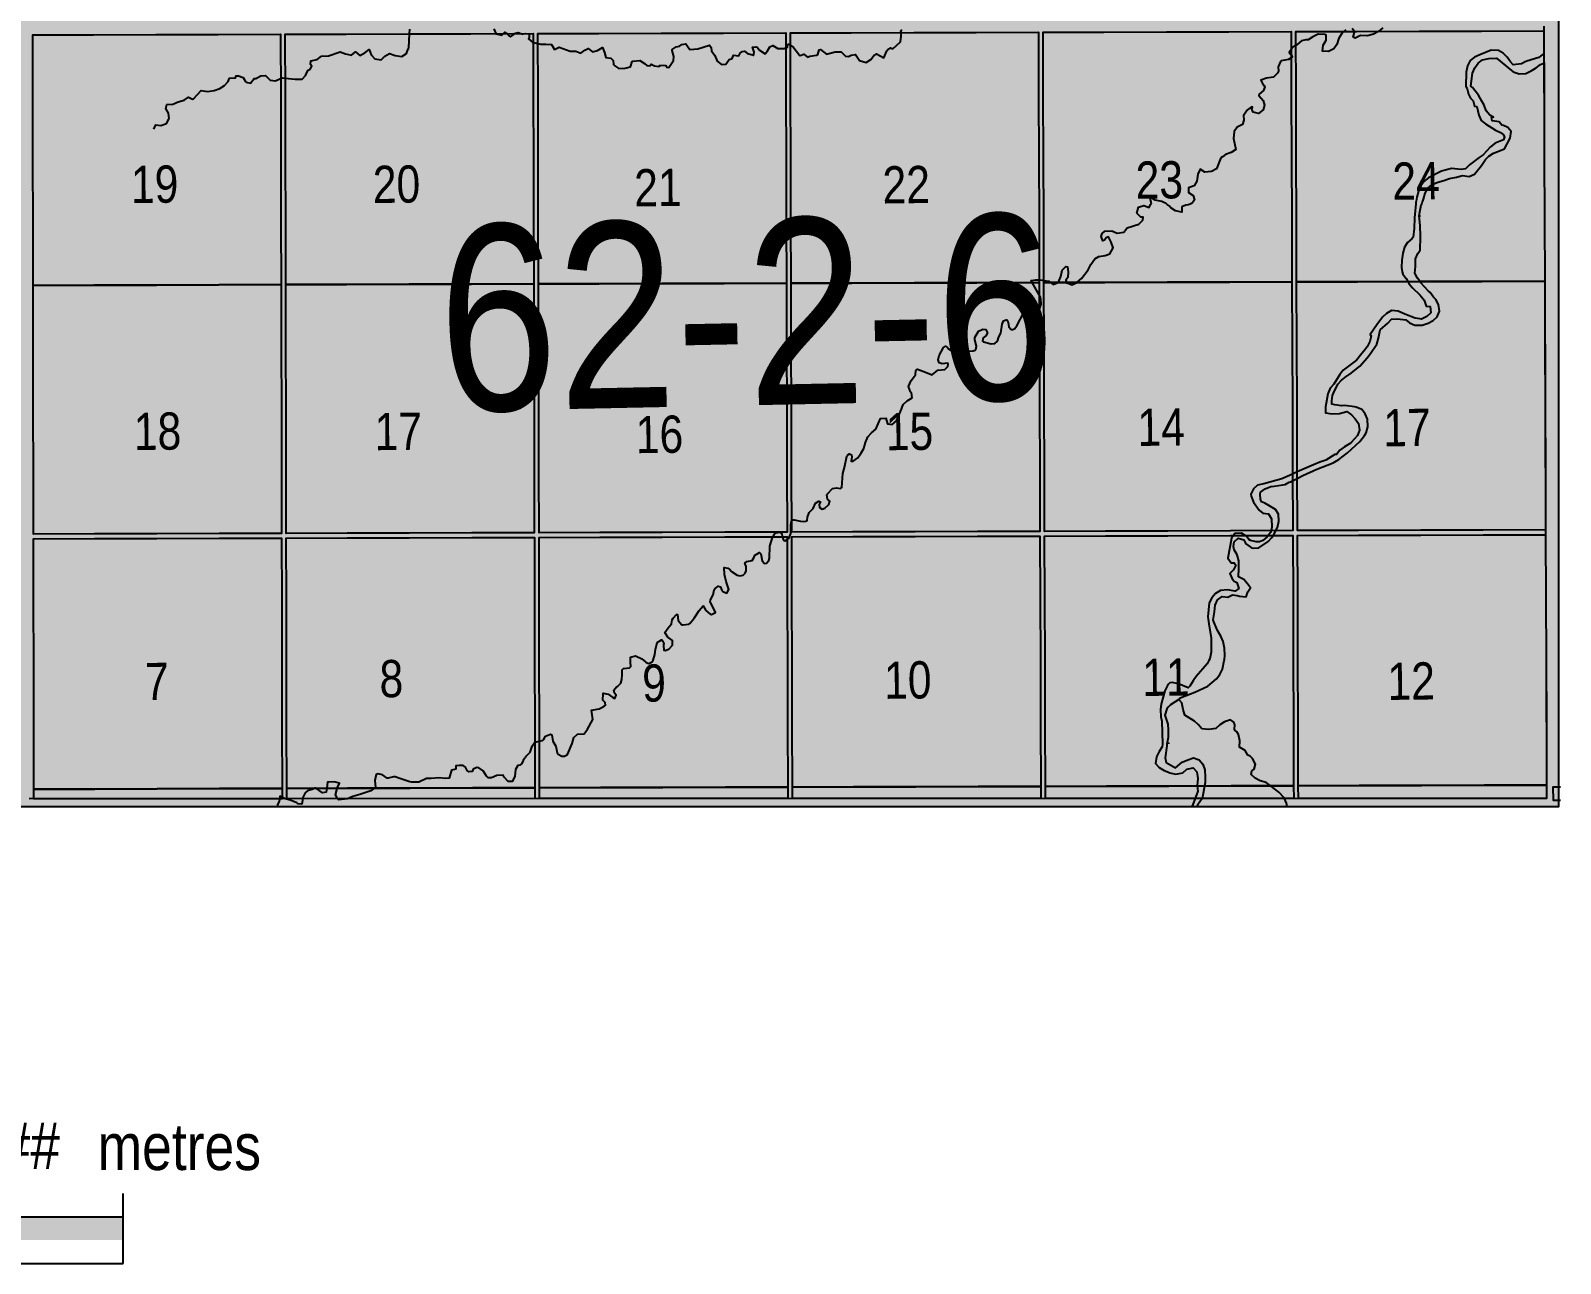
# Model space of a CAD drawing. Extents: x 410314 to 414262, y 6043239 to 6046088.
# Drawn here: x 413689.2 to 414016.5, y 6043254 to 6043517.8 of the extents above; entities that cross this region are included whole.
import ezdxf
from ezdxf.enums import TextEntityAlignment as Align

# ---------------------------------------------------------------- set-up
doc = ezdxf.new("R2010")
doc.units = 0
doc.header["$LTSCALE"] = 5
doc.linetypes.add('DASHED2', pattern=[9.525, 6.35, -3.175])
for name, color, linetype in [('37', 37, 'Continuous'), ('L-2', 7, 'Continuous'), ('Quarters', 8, 'Continuous'), ('RoadSeg', 57, 'DASHED2'), ('T-WATER', 160, 'Continuous'), ('Townships', 57, 'Continuous')]:
    doc.layers.add(name, color=color, linetype=linetype)
doc.layers.add('ROUTE-MAP-BACKGROUND-H', color=7, linetype='Continuous', true_color=0xf0ebff)
doc.styles.add('120', font='ARIALN.TTF', dxfattribs={"height": 13})
doc.styles.add('80', font='ARIALN.TTF', dxfattribs={"height": 10})

# ---------------------------------------------------------------- blocks, each defined once
blk = doc.blocks.new('*U530')
at = {"color": 0}
for p, q in [((150.24, 0), (150.24, 15)), ((-150, 10), (150.24, 10)), ((-150, 0), (150.24, 0))]:
    blk.add_line(p, q, dxfattribs=at)
blk.add_solid([(50, 10), (150.24, 10), (50, 5), (150.24, 5)], dxfattribs=at)
at = {"color": 0, "style": '80'}
blk.add_text('metres', height=10, dxfattribs=at).set_placement((162.24, 20), align=Align.CENTER)
at = {"color": 0, "insert": (136.7, 30.22), "char_height": 10, "attachment_point": 3, "style": '80'}
blk.add_mtext('#####', dxfattribs=at)

msp = doc.modelspace()

# ---------------------------------------------------------------- hatches: boundary and pattern name
at = {"layer": 'ROUTE-MAP-BACKGROUND-H'}
h = msp.add_hatch(color=256, dxfattribs=at)
h.dxf.hatch_style = 1
h.paths.add_polyline_path([(413029.102, 6044227.914), (414016.045, 6044227.914), (414016.045, 6043351.708), (413029.102, 6043351.708)])

# ---------------------------------------------------------------- linework, layer by layer
at = {"layer": '37', "linetype": 'Continuous'}
for p, q in [((413986.303, 6043478.108), (413986.581, 6043478.161)), ((413932.771, 6043365.305), (413932.439, 6043365.243))]:
    msp.add_line(p, q, dxfattribs=at)
at = {"layer": 'Quarters'}
for points in [[(413742.747, 6043476.793), (413742.774, 6043463.402), (413729.427, 6043463.365), (413716.08, 6043463.328), (413702.732, 6043463.292), (413689.72, 6043463.256), (413689.699, 6043476.648), (413689.677, 6043490.04), (413689.656, 6043503.432), (413689.634, 6043516.824), (413702.642, 6043516.859), (413715.984, 6043516.895), (413729.327, 6043516.93), (413742.669, 6043516.966), (413742.695, 6043503.575), (413742.721, 6043490.184)], [(413796.801, 6043476.94), (413796.831, 6043463.55), (413783.484, 6043463.513), (413770.137, 6043463.477), (413756.79, 6043463.44), (413743.778, 6043463.404), (413743.752, 6043476.795), (413743.726, 6043490.187), (413743.7, 6043503.578), (413743.673, 6043516.969), (413756.681, 6043517.004), (413770.023, 6043517.039), (413783.366, 6043517.075), (413796.708, 6043517.111), (413796.739, 6043503.721), (413796.77, 6043490.33)], [(413850.86, 6043477.089), (413850.895, 6043463.698), (413837.547, 6043463.662), (413824.198, 6043463.625), (413810.85, 6043463.588), (413797.836, 6043463.552), (413797.805, 6043476.943), (413797.774, 6043490.333), (413797.743, 6043503.723), (413797.713, 6043517.114), (413810.722, 6043517.149), (413824.066, 6043517.186), (413837.41, 6043517.223), (413850.754, 6043517.26), (413850.789, 6043503.869), (413850.824, 6043490.479)], [(413904.933, 6043477.237), (413904.973, 6043463.847), (413891.621, 6043463.81), (413878.269, 6043463.773), (413864.917, 6043463.737), (413851.9, 6043463.701), (413851.864, 6043477.091), (413851.829, 6043490.482), (413851.794, 6043503.872), (413851.758, 6043517.262), (413864.771, 6043517.298), (413878.118, 6043517.335), (413891.466, 6043517.371), (413904.813, 6043517.408), (413904.853, 6043504.018), (413904.893, 6043490.627)], [(413959.006, 6043477.386), (413959.05, 6043463.995), (413945.698, 6043463.959), (413932.346, 6043463.922), (413918.995, 6043463.885), (413905.977, 6043463.849), (413905.937, 6043477.24), (413905.897, 6043490.63), (413905.857, 6043504.021), (413905.818, 6043517.411), (413918.83, 6043517.447), (413932.177, 6043517.483), (413945.525, 6043517.52), (413958.872, 6043517.557), (413958.917, 6043504.166), (413958.961, 6043490.776)], [(414013.08, 6043477.526), (414013.129, 6043464.136), (413999.777, 6043464.101), (413986.424, 6043464.066), (413973.072, 6043464.032), (413960.055, 6043463.998), (413960.01, 6043477.388), (413959.966, 6043490.779), (413959.921, 6043504.169), (413959.877, 6043517.559), (413972.889, 6043517.593), (413986.237, 6043517.627), (413999.584, 6043517.661), (414012.932, 6043517.695), (414012.982, 6043504.306), (414013.031, 6043490.916)], [(413742.852, 6043423.228), (413742.878, 6043410.172), (413729.526, 6043410.134), (413716.175, 6043410.097), (413702.823, 6043410.06), (413689.806, 6043410.023), (413689.785, 6043423.08), (413689.763, 6043436.472), (413689.742, 6043449.864), (413689.72, 6043463.256), (413702.732, 6043463.292), (413716.08, 6043463.328), (413729.427, 6043463.365), (413742.774, 6043463.402), (413742.8, 6043450.01), (413742.826, 6043436.619)], [(413796.924, 6043423.379), (413796.954, 6043410.323), (413783.603, 6043410.286), (413770.251, 6043410.249), (413756.899, 6043410.211), (413743.882, 6043410.175), (413743.857, 6043423.231), (413743.831, 6043436.622), (413743.804, 6043450.013), (413743.778, 6043463.404), (413756.79, 6043463.44), (413770.137, 6043463.477), (413783.484, 6043463.513), (413796.831, 6043463.55), (413796.862, 6043450.159), (413796.893, 6043436.769)], [(413851.002, 6043423.527), (413851.036, 6043410.472), (413837.684, 6043410.435), (413824.33, 6043410.398), (413810.977, 6043410.362), (413797.959, 6043410.326), (413797.929, 6043423.381), (413797.898, 6043436.772), (413797.867, 6043450.162), (413797.836, 6043463.552), (413810.85, 6043463.588), (413824.198, 6043463.625), (413837.547, 6043463.662), (413850.895, 6043463.698), (413850.931, 6043450.308), (413850.966, 6043436.918)], [(413905.093, 6043423.676), (413905.132, 6043410.62), (413891.776, 6043410.583), (413878.419, 6043410.547), (413865.063, 6043410.51), (413852.041, 6043410.474), (413852.006, 6043423.53), (413851.971, 6043436.92), (413851.935, 6043450.311), (413851.9, 6043463.701), (413864.917, 6043463.737), (413878.269, 6043463.773), (413891.621, 6043463.81), (413904.973, 6043463.847), (413905.013, 6043450.456), (413905.053, 6043437.066)], [(413959.184, 6043423.824), (413959.228, 6043410.769), (413945.871, 6043410.732), (413932.515, 6043410.695), (413919.158, 6043410.659), (413906.137, 6043410.623), (413906.098, 6043423.678), (413906.058, 6043437.069), (413906.018, 6043450.459), (413905.977, 6043463.849), (413918.995, 6043463.885), (413932.346, 6043463.922), (413945.698, 6043463.959), (413959.05, 6043463.995), (413959.095, 6043450.605), (413959.139, 6043437.214)], [(414013.277, 6043423.966), (414013.326, 6043410.911), (413999.968, 6043410.875), (413986.611, 6043410.84), (413973.254, 6043410.805), (413960.232, 6043410.771), (413960.189, 6043423.827), (413960.144, 6043437.217), (413960.099, 6043450.607), (413960.055, 6043463.998), (413973.072, 6043464.032), (413986.424, 6043464.066), (413999.777, 6043464.101), (414013.129, 6043464.136), (414013.179, 6043450.746), (414013.228, 6043437.356)], [(413742.959, 6043368.994), (413742.985, 6043355.603), (413729.629, 6043355.565), (413716.272, 6043355.527), (413702.916, 6043355.488), (413689.894, 6043355.451), (413689.872, 6043368.843), (413689.851, 6043382.235), (413689.829, 6043395.627), (413689.807, 6043409.019), (413702.824, 6043409.055), (413716.176, 6043409.093), (413729.528, 6043409.13), (413742.88, 6043409.168), (413742.906, 6043395.776), (413742.933, 6043382.385)], [(413797.05, 6043369.148), (413797.081, 6043355.758), (413783.724, 6043355.72), (413770.368, 6043355.681), (413757.011, 6043355.643), (413743.99, 6043355.606), (413743.963, 6043368.997), (413743.937, 6043382.388), (413743.911, 6043395.779), (413743.884, 6043409.17), (413756.901, 6043409.207), (413770.253, 6043409.244), (413783.605, 6043409.282), (413796.957, 6043409.319), (413796.988, 6043395.929), (413797.019, 6043382.538)], [(413851.146, 6043369.296), (413851.182, 6043355.906), (413837.824, 6043355.869), (413824.466, 6043355.833), (413811.108, 6043355.796), (413798.086, 6043355.76), (413798.054, 6043369.151), (413798.023, 6043382.541), (413797.992, 6043395.931), (413797.961, 6043409.322), (413810.98, 6043409.357), (413824.333, 6043409.394), (413837.686, 6043409.431), (413851.039, 6043409.467), (413851.075, 6043396.077), (413851.11, 6043382.687)], [(413905.256, 6043369.445), (413905.296, 6043356.054), (413891.935, 6043356.018), (413878.574, 6043355.981), (413865.212, 6043355.944), (413852.186, 6043355.909), (413852.15, 6043369.299), (413852.115, 6043382.689), (413852.079, 6043396.08), (413852.044, 6043409.47), (413865.065, 6043409.506), (413878.422, 6043409.542), (413891.779, 6043409.579), (413905.135, 6043409.616), (413905.175, 6043396.225), (413905.216, 6043382.835)], [(413959.365, 6043369.593), (413959.41, 6043356.203), (413946.049, 6043356.166), (413932.688, 6043356.129), (413919.327, 6043356.093), (413906.301, 6043356.057), (413906.26, 6043369.447), (413906.22, 6043382.838), (413906.18, 6043396.228), (413906.14, 6043409.619), (413919.161, 6043409.654), (413932.518, 6043409.691), (413945.875, 6043409.728), (413959.231, 6043409.764), (413959.276, 6043396.374), (413959.32, 6043382.983)], [(414013.478, 6043369.737), (414013.527, 6043356.347), (414000.165, 6043356.311), (413986.803, 6043356.275), (413973.441, 6043356.24), (413960.415, 6043356.205), (413960.37, 6043369.596), (413960.325, 6043382.986), (413960.28, 6043396.376), (413960.235, 6043409.767), (413973.258, 6043409.801), (413986.614, 6043409.836), (413999.972, 6043409.871), (414013.329, 6043409.906), (414013.379, 6043396.516), (414013.428, 6043383.126)], [(413959.41, 6043356.203), (413959.419, 6043353.447), (413906.308, 6043353.44), (413906.301, 6043356.057), (413919.327, 6043356.093), (413932.688, 6043356.129), (413946.049, 6043356.166)], [(414013.527, 6043356.347), (414013.538, 6043353.454), (413960.424, 6043353.447), (413960.415, 6043356.205), (413973.441, 6043356.24), (413986.803, 6043356.275), (414000.165, 6043356.311)], [(413742.985, 6043355.603), (413742.99, 6043353.42), (413689.897, 6043353.413), (413689.894, 6043355.451), (413702.916, 6043355.488), (413716.272, 6043355.527), (413729.629, 6043355.565)], [(413797.081, 6043355.758), (413797.086, 6043353.427), (413743.994, 6043353.42), (413743.99, 6043355.606), (413757.011, 6043355.643), (413770.368, 6043355.681), (413783.724, 6043355.72)], [(413851.182, 6043355.906), (413851.188, 6043353.433), (413798.091, 6043353.427), (413798.086, 6043355.76), (413811.108, 6043355.796), (413824.466, 6043355.833), (413837.824, 6043355.869)], [(413905.296, 6043356.054), (413905.304, 6043353.44), (413852.193, 6043353.433), (413852.186, 6043355.909), (413865.212, 6043355.944), (413878.574, 6043355.981), (413891.935, 6043356.018)]]:
    msp.add_lwpolyline(points, close=True, dxfattribs=at)
msp.add_lwpolyline([(414016.487, 6043353.063), (414014.983, 6043353.063), (414014.972, 6043355.962), (414016.487, 6043355.969)], dxfattribs=at)
at = {"layer": 'ROUTE-MAP-BACKGROUND-H'}
msp.add_lwpolyline([(413029.102, 6044227.914), (414016.045, 6044227.914), (414016.045, 6043351.708), (413029.102, 6043351.708)], close=True, dxfattribs=at)
at = {"layer": 'T-WATER'}
for points in [[(413715.531, 6043496.697), (413715.984, 6043497.587), (413715.984, 6043497.596), (413717.049, 6043497.43), (413718.242, 6043497.882), (413718.791, 6043498.98), (413718.675, 6043500.087), (413718.126, 6043501.129), (413718.316, 6043501.927), (413719.606, 6043501.997), (413720.765, 6043502.493), (413722.018, 6043502.894), (413722.93, 6043503.526), (413723.784, 6043503.077), (413724.046, 6043503.193), (413725.647, 6043504.918), (413727.036, 6043504.734), (413728.447, 6043504.917), (413729.666, 6043505.346), (413730.695, 6043505.986), (413731.477, 6043506.836), (413731.761, 6043507.61), (413732.992, 6043507.675), (413733.148, 6043508.081), (413733.631, 6043508.109), (413734.693, 6043507.714), (413735.124, 6043506.872), (413735.281, 6043506.711), (413736.194, 6043506.507), (413737.037, 6043507.486), (413737.341, 6043507.518), (413738.445, 6043508.062), (413739.415, 6043508.153), (413740.443, 6043507.141), (413741.607, 6043506.996), (413742.652, 6043507.519), (413742.763, 6043507.574), (413743.103, 6043507.689), (413743.657, 6043507.617), (413745.768, 6043507.341), (413747.3, 6043507.369), (413748.083, 6043508.194), (413748.049, 6043508.359), (413748.541, 6043509.3), (413748.968, 6043509.541), (413749.339, 6043510.155), (413749.053, 6043510.477), (413749.122, 6043511.305), (413750.469, 6043511.596), (413751.448, 6043512.274), (413752.948, 6043512.372), (413755.385, 6043513.202), (413756.528, 6043512.763), (413757.809, 6043512.502), (413758.705, 6043513.204), (413759.603, 6043512.44), (413760.676, 6043513.029), (413761.652, 6043513.684), (413762.022, 6043512.587), (413762.82, 6043511.717), (413764.158, 6043511.491), (413764.969, 6043512.323), (413765.941, 6043512.883), (413767.152, 6043512.43), (413768.603, 6043512.214), (413769.607, 6043512.838), (413769.995, 6043513.85), (413770.07, 6043514.045), (413770.22, 6043517.064), (413770.221, 6043517.086), (413770.328, 6043518.068)], [(413788.294, 6043518.117), (413788.719, 6043517.113), (413788.745, 6043517.052), (413790.022, 6043516.759), (413790.357, 6043517.118), (413790.649, 6043517.43), (413791.168, 6043517.12), (413791.21, 6043517.095), (413791.556, 6043516.641), (413791.844, 6043516.448), (413792.541, 6043516.899), (413792.617, 6043517.124), (413792.63, 6043517.162), (413793.494, 6043517.33), (413794.07, 6043517.128), (413794.482, 6043516.983), (413794.555, 6043517.052), (413795.108, 6043517.13), (413795.125, 6043517.133), (413795.162, 6043517.131), (413795.884, 6043517.085), (413795.88, 6043516.262), (413795.725, 6043516.003), (413796.546, 6043515.251), (413796.677, 6043515.22), (413797.682, 6043514.98), (413798.3, 6043514.832), (413799.44, 6043514.858), (413800.663, 6043514.767), (413801.291, 6043513.72), (413802.294, 6043514.187), (413804.631, 6043513.346), (413805.84, 6043513.347), (413806.91, 6043512.925), (413807.747, 6043513.59), (413808.497, 6043513.95), (413809.406, 6043513.185), (413810.485, 6043513.472), (413811.511, 6043514.116), (413811.932, 6043513.091), (413812.265, 6043511.976), (413813.32, 6043511.885), (413813.809, 6043511.394), (413813.891, 6043510.519), (413814.155, 6043510.191), (413815.018, 6043509.639), (413816.395, 6043509.716), (413817.54, 6043510.029), (413817.882, 6043511.154), (413818.036, 6043511.252), (413819.498, 6043511.374), (413820.531, 6043510.738), (413821.01, 6043510.302), (413821.649, 6043510.235), (413821.955, 6043510.544), (413822.657, 6043510.22), (413823.57, 6043510.113), (413823.715, 6043510.301), (413824.048, 6043510.325), (413824.491, 6043510.357), (413825.076, 6043510.265), (413825.22, 6043509.929), (413825.753, 6043509.863), (413826.699, 6043511.328), (413826.793, 6043512.22), (413826.413, 6043513.499), (413826.479, 6043513.723), (413827.323, 6043514.315), (413828.004, 6043514.422), (413828.531, 6043514.774), (413829.395, 6043514.899), (413830.243, 6043513.702), (413831.922, 6043513.884), (413834.452, 6043514.634), (413834.759, 6043514.12), (413834.832, 6043513.421), (413835.566, 6043512.41), (413836.042, 6043511.228), (413836.99, 6043510.524), (413837.954, 6043510.567), (413838.653, 6043511.58), (413839.25, 6043511.767), (413839.596, 6043512.477), (413840.697, 6043512.336), (413841.002, 6043512.951), (413841.45, 6043513.26)], [(413841.45, 6043513.26), (413841.939, 6043513.341), (413842.597, 6043512.873), (413843.605, 6043512.579), (413843.853, 6043512.426), (413844.005, 6043513.113), (413843.653, 6043514.194), (413844.426, 6043514.311), (413844.605, 6043514.24), (413845.161, 6043513.577), (413846.353, 6043512.792), (413846.841, 6043513.397), (413847.362, 6043514.309), (413847.965, 6043514.551), (413849.06, 6043513.903), (413850.423, 6043513.932), (413850.727, 6043514.072), (413851.094, 6043514.24), (413851.132, 6043514.754), (413851.307, 6043514.837), (413851.73, 6043514.609), (413852.233, 6043514.338), (413853.704, 6043512.473), (413853.806, 6043512.436), (413854.583, 6043512.703), (413855.429, 6043512.083), (413855.934, 6043512.277), (413857.337, 6043512.518), (413857.582, 6043512.639), (413857.869, 6043513.664), (413858.149, 6043513.726), (413859.431, 6043512.726), (413861.32, 6043513.185), (413862.597, 6043513.251), (413863.535, 6043512.273), (413864.175, 6043512.217), (413864.727, 6043512.478), (413865.634, 6043512.671), (413866.555, 6043511.356), (413867.962, 6043510.971), (413868.924, 6043511.564), (413869.648, 6043512.514), (413870.178, 6043512.769), (413871.707, 6043511.905), (413872.356, 6043513.421), (413872.657, 6043513.779), (413873.143, 6043514.077), (413873.658, 6043513.858), (413875.305, 6043515.328), (413875.47, 6043516.579), (413875.417, 6043517.351), (413875.393, 6043517.706), (413875.568, 6043517.995)], [(413970.595, 6043517.929), (413970.234, 6043517.61), (413969.696, 6043517.134), (413969.052, 6043516.112), (413968.667, 6043514.82), (413967.98, 6043513.868), (413966.904, 6043513.306), (413965.618, 6043513.341), (413965.736, 6043514.656), (413966.371, 6043515.69), (413966.404, 6043516.764), (413966.068, 6043516.923), (413964.693, 6043517.006), (413963.547, 6043516.459), (413962.535, 6043515.795), (413962.003, 6043515.781), (413961.092, 6043515.54), (413960.153, 6043514.759), (413959.851, 6043514.579), (413959.111, 6043514.137), (413958.85, 6043513.731), (413958.445, 6043513.103), (413958.854, 6043512.547)], [(413978.466, 6043518.358), (413977.624, 6043517.629), (413977.567, 6043517.579), (413976.505, 6043516.983), (413975.22, 6043516.617), (413973.723, 6043516.718), (413972.55, 6043516.172), (413972.138, 6043516.324), (413972.467, 6043517.442), (413972.347, 6043517.615), (413971.937, 6043518.202)], [(414012.915, 6043512.842), (414011.843, 6043511.977), (414009.298, 6043511.197), (414008.963, 6043511.05), (414008.17, 6043510.673), (414006.396, 6043510.458), (414005.806, 6043511.092), (414005.131, 6043512.08), (414004.266, 6043512.903), (414003.209, 6043513.507), (414001.673, 6043513.557), (413999.248, 6043512.608), (413998.124, 6043512.046), (413997.158, 6043511.343), (413996.578, 6043510.256), (413996.307, 6043508.858), (413996.281, 6043505.772), (413996.514, 6043505.269), (413996.822, 6043504.157), (413997.282, 6043503.302), (413997.807, 6043502.706), (413998.139, 6043501.591), (413998.604, 6043501.551), (413998.999, 6043499.683), (413999.533, 6043498.561), (414000.473, 6043497.835), (414002.626, 6043496.471), (414003.655, 6043495.97), (414004.221, 6043495.524), (414004.506, 6043495.005), (414004.335, 6043494.425), (414002.501, 6043493.648), (414001.555, 6043492.917), (413999.933, 6043491.206), (413999.551, 6043490.904), (413999.136, 6043490.577), (413997.028, 6043489.022), (413996.189, 6043488.177), (413995.229, 6043488.055), (413993.182, 6043488.243), (413991.015, 6043487.68), (413988.289, 6043486.27), (413987.337, 6043485.546), (413986.613, 6043484.579), (413986.32, 6043483.935), (413986.09, 6043483.429), (413985.755, 6043482.107), (413985.612, 6043481.261), (413985.567, 6043480.994), (413985.543, 6043480.727), (413985.277, 6043477.736), (413985.232, 6043475.439), (413984.951, 6043473.562), (413984.679, 6043473.181), (413983.777, 6043472.419), (413983.131, 6043471.413), (413982.751, 6043470.138), (413982.578, 6043468.654), (413982.503, 6043467.109), (413982.618, 6043466.127), (413982.758, 6043465.648), (413983.501, 6043464.714), (413983.834, 6043464.083), (413984.077, 6043463.622), (413984.865, 6043462.734), (413986.399, 6043461.22), (413986.793, 6043460.832), (413987.348, 6043460.087), (413987.766, 6043458.833), (413988.591, 6043458.703), (413988.774, 6043457.404), (413987.914, 6043456.594), (413986.777, 6043456.044), (413986.417, 6043456.097), (413985.402, 6043456.246), (413983.197, 6043457.107), (413981.798, 6043457.732), (413980.338, 6043457.887), (413979.298, 6043457.263), (413978.445, 6043456.462), (413977.233, 6043454.789), (413975.805, 6043452.732), (413976.017, 6043452.403), (413975.68, 6043451.21), (413975.12, 6043450.113), (413974.408, 6043449.165), (413973.61, 6043448.272), (413973.296, 6043447.771), (413972.886, 6043447.271), (413970.026, 6043445.111)], [(413958.854, 6043512.547), (413959.098, 6043512.215), (413959.118, 6043512.094), (413958.856, 6043511.922), (413958.327, 6043511.575), (413956.763, 6043511.292), (413956.599, 6043511.173), (413956.089, 6043510.004), (413956.158, 6043509.053), (413955.975, 6043508.656), (413955.121, 6043507.782), (413953.612, 6043507.591), (413952.378, 6043507.171), (413952.774, 6043506.411), (413953.067, 6043506.084), (413953.242, 6043505.734), (413952.978, 6043504.93), (413952.063, 6043504.169), (413951.977, 6043503.858), (413952.881, 6043502.803), (413953.157, 6043501.808), (413952.86, 6043500.778), (413951.905, 6043500.043), (413950.777, 6043500.319), (413950.458, 6043500.953), (413950.618, 6043501.414), (413950.362, 6043501.434), (413949.571, 6043500.825), (413948.719, 6043499.613), (413948.772, 6043498.609), (413948.491, 6043497.683), (413947.364, 6043497.132), (413946.676, 6043496.164), (413946.577, 6043494.66), (413947.057, 6043492.338), (413946.059, 6043491.682), (413944.834, 6043491.228), (413944.173, 6043490.759), (413943.866, 6043490.542), (413942.875, 6043488.21), (413941.816, 6043487.597), (413940.412, 6043487.48), (413939.388, 6043488.098), (413938.905, 6043487.023), (413938.734, 6043485.565), (413938.106, 6043484.52), (413936.901, 6043484.136), (413936.881, 6043483.15), (413937.91, 6043482.511), (413938.23, 6043481.579), (413937.899, 6043481.095), (413937.714, 6043480.825), (413937.45, 6043480.716), (413936.951, 6043480.51), (413936.349, 6043480.442), (413935.507, 6043480.025), (413935.49, 6043478.937), (413934.164, 6043479.163), (413933.164, 6043479.82), (413932.757, 6043480.252), (413932.351, 6043480.584), (413932.259, 6043480.659), (413932.08, 6043480.805), (413931.811, 6043480.926), (413931.197, 6043481.203), (413929.797, 6043481.48), (413928.854, 6043482.045), (413928.688, 6043481.709), (413928.883, 6043481.044), (413928.897, 6043480.795)], [(413969.65, 6043442.941), (413970.572, 6043443.685), (413971.696, 6043444.478), (413973.544, 6043445.993), (413975.119, 6043447.745), (413975.86, 6043448.677), (413977.184, 6043450.7), (413977.601, 6043451.97), (413977.908, 6043453.703), (413979.583, 6043455.178), (413980.376, 6043456.049), (413981.629, 6043456.126), (413983.389, 6043455.86), (413984.178, 6043455.251), (413985.343, 6043454.764), (413986.422, 6043454.734), (413986.931, 6043454.72), (413988.181, 6043455.163), (413989.256, 6043455.768), (413990.146, 6043456.54), (413990.636, 6043457.728), (413990.434, 6043459.165), (413989.818, 6043460.216), (413989.319, 6043460.747), (413988.591, 6043461.73), (413988.185, 6043462.064), (413986.612, 6043463.822), (413986.43, 6043464.09), (413986.389, 6043464.15), (413985.935, 6043464.818), (413985.341, 6043465.894), (413985.479, 6043467.279), (413985.469, 6043468.901), (413985.985, 6043470.049), (413986.366, 6043470.566), (413986.493, 6043470.737), (413986.585, 6043473.709), (413986.484, 6043476.092), (413986.343, 6043477.389), (413986.259, 6043478.151), (413986.338, 6043478.558), (413986.716, 6043480.499), (413986.809, 6043480.73), (413986.917, 6043480.999), (413987.025, 6043481.267), (413987.194, 6043481.687), (413987.581, 6043482.984), (413988.152, 6043484.079), (413989.069, 6043484.854), (413990.28, 6043485.308), (413991.58, 6043485.682), (413992.759, 6043486.148), (413994.253, 6043486.382), (413995.531, 6043486.73), (413996.935, 6043486.514), (413998.105, 6043487.027), (413999.605, 6043488.879), (414000.46, 6043490.215), (414001.157, 6043490.877), (414001.205, 6043490.909), (414002.17, 6043491.55), (414004.554, 6043492.474), (414005.755, 6043494.738), (414005.918, 6043496.164), (414005.209, 6043497.05), (414004.305, 6043497.475), (414003.971, 6043497.523), (414003.353, 6043498.276), (414001.857, 6043498.446), (414001.72, 6043499.295), (414002.199, 6043499.259), (414001.353, 6043499.645), (414000.62, 6043500.589), (414000.175, 6043501.801), (413999.696, 6043502.674), (413998.993, 6043503.956), (413997.696, 6043505.601), (413997.356, 6043505.895), (413997.667, 6043508.648), (413998.17, 6043509.827), (413998.867, 6043510.802), (413999.854, 6043511.478), (414001.198, 6043511.773), (414002.799, 6043511.831), (414006.017, 6043509.197), (414006.393, 6043508.953), (414007.641, 6043508.538), (414009.112, 6043508.588), (414010.24, 6043509.132), (414011.272, 6043509.776), (414012.219, 6043510.489)], [(414012.219, 6043510.489), (414012.923, 6043510.827), (414012.93, 6043510.83)], [(413904.946, 6043461.237), (413903.476, 6043463.866), (413903.247, 6043464.276), (413904.258, 6043464.442), (413904.936, 6043464.407), (413905.603, 6043464.373), (413905.941, 6043464.319), (413907.001, 6043464.151), (413907.396, 6043463.877), (413907.986, 6043463.468), (413909.001, 6043463.882), (413909.136, 6043463.937), (413909.584, 6043465.158), (413909.88, 6043466.515), (413910.682, 6043467.256), (413911.017, 6043467.181), (413911.169, 6043466.132), (413911.085, 6043464.939), (413910.677, 6043464.397), (413910.791, 6043463.887), (413910.808, 6043463.806), (413911.335, 6043463.618), (413911.949, 6043463.399), (413913.071, 6043463.893), (413913.117, 6043463.913), (413914.023, 6043464.686), (413915.476, 6043466.569), (413915.994, 6043467.72), (413916.857, 6043468.945), (413917.714, 6043469.395), (413919.106, 6043469.63), (413920.055, 6043469.979), (413920.784, 6043471.303), (413920.343, 6043472.525), (413919.77, 6043473.62), (413919.279, 6043473.4), (413918.953, 6043472.952), (413918.623, 6043472.773), (413918.263, 6043473.698), (413918.469, 6043474.38), (413919.031, 6043474.82), (413920.524, 6043474.949), (413921.657, 6043474.399), (413923.089, 6043474.608), (413923.775, 6043475.593), (413926.324, 6043476.358), (413927.126, 6043477.216), (413927.194, 6043477.843), (413926.686, 6043477.846), (413925.874, 6043478.695), (413926.186, 6043479.959), (413927.335, 6043480.353), (413928.495, 6043479.883), (413928.779, 6043480.526), (413928.897, 6043480.795)], [(413865.2, 6043425.642), (413866.141, 6043426.353), (413866.841, 6043427.291), (413867.423, 6043428.378), (413867.807, 6043429.65), (413868.286, 6043430.843), (413869.102, 6043431.708), (413869.992, 6043432.472), (413871.016, 6043434.775), (413872.139, 6043434.819), (413872.483, 6043433.632), (413873.543, 6043433.475), (413874.416, 6043434.243), (413875.497, 6043436.774), (413875.594, 6043437.009), (413875.901, 6043437.744), (413876.758, 6043438.547), (413877.768, 6043439.198), (413877.677, 6043440.257), (413877.468, 6043440.5), (413877.02, 6043441.587), (413877.564, 6043442.921), (413878.29, 6043443.814), (413878.526, 6043444.105), (413878.56, 6043445.063), (413878.954, 6043445.34), (413880.044, 6043444.87), (413882.108, 6043444.137), (413883.32, 6043445.079), (413884.788, 6043445.241), (413885.4, 6043445.871), (413885.463, 6043446.376), (413885.353, 6043446.61), (413884.201, 6043446.467), (413883.549, 6043446.65), (413883.334, 6043447.33), (413883.589, 6043448.229), (413884.508, 6043449.937), (413884.957, 6043450.263), (413885.331, 6043449.988), (413885.591, 6043449.64), (413886.294, 6043449.219), (413887.327, 6043448.471), (413887.597, 6043447.936), (413887.491, 6043447.147), (413888.033, 6043446.713), (413888.449, 6043447.048), (413889.234, 6043447.953), (413889.926, 6043449.017), (413890.16, 6043449.195), (413890.815, 6043449.244), (413891.29, 6043449.369), (413891.442, 6043449.501), (413891.523, 6043450.212), (413891.224, 6043451.58), (413891.216, 6043452.105), (413891.986, 6043453.465), (413892.929, 6043453.915), (413893.538, 6043453.784), (413893.905, 6043453.125), (413893.586, 6043452.466), (413892.972, 6043452.035), (413892.834, 6043451.345), (413893.087, 6043451.186), (413894.666, 6043450.732), (413895.51, 6043450.803), (413896.081, 6043451.32), (413896.347, 6043452.231), (413896.768, 6043453.024), (413897.05, 6043454.943), (413897.366, 6043455.636), (413897.883, 6043455.862), (413898.039, 6043455.855), (413898.36, 6043455.311), (413898.478, 6043454.406), (413898.982, 6043453.827), (413899.291, 6043453.802), (413899.69, 6043453.969), (413900.212, 6043454.61), (413901.684, 6043457.471), (413902.153, 6043457.838), (413902.546, 6043457.97), (413903.099, 6043457.684), (413902.839, 6043456.714), (413904.119, 6043457.152), (413904.956, 6043457.951), (413904.986, 6043457.98), (413905.374, 6043459.261), (413905.346, 6043460.263), (413905.218, 6043460.751), (413904.946, 6043461.237)], [(413970.026, 6043445.111), (413969.529, 6043444.49), (413969.262, 6043444.151), (413967.986, 6043442.137), (413967.227, 6043441.229), (413966.733, 6043440.043), (413966.196, 6043437.256), (413966.194, 6043437.249), (413966.253, 6043435.972), (413967.651, 6043435.733), (413969.193, 6043435.828), (413970.806, 6043436.264), (413971.784, 6043435.582), (413972.577, 6043434.709), (413973.259, 6043433.702), (413973.481, 6043432.302), (413973.096, 6043431.124), (413971.799, 6043429.683), (413971.338, 6043429.322), (413970.271, 6043428.704), (413969.328, 6043427.961), (413968.565, 6043427.08), (413968.233, 6043427.045), (413966.293, 6043425.86), (413965.019, 6043425.455), (413963.683, 6043424.869), (413960.155, 6043423.321), (413959.152, 6043422.881), (413956.884, 6043421.886), (413953.016, 6043420.754), (413951.699, 6043420.51), (413950.837, 6043419.697), (413950.279, 6043418.598), (413950.327, 6043418.123), (413950.843, 6043416.875), (413952.002, 6043415.128), (413952.85, 6043414.479), (413954.032, 6043414.367), (413954.685, 6043413.333), (413954.765, 6043411.532), (413954.585, 6043410.78), (413954.485, 6043410.359), (413954.036, 6043409.774), (413953.759, 6043409.412), (413952.831, 6043408.659), (413952.081, 6043408.361), (413951.399, 6043408.404), (413950.157, 6043408.642), (413949.819, 6043408.905), (413949.276, 6043409.626), (413949.056, 6043409.76), (413948.247, 6043410.255), (413946.795, 6043410.126), (413946.539, 6043409.753), (413946.118, 6043409.139), (413945.315, 6043404.863), (413946.033, 6043403.908), (413946.668, 6043403.863), (413947.01, 6043403.41), (413946.797, 6043402.949), (413946.55, 6043402.416), (413945.728, 6043401.619), (413946.266, 6043400.488), (413946.719, 6043399.997), (413947.246, 6043399.645), (413947.656, 6043398.382), (413946.89, 6043397.804), (413945.229, 6043398.142), (413943.746, 6043397.954), (413942.704, 6043397.312), (413941.912, 6043396.415), (413941.357, 6043395.304), (413941.088, 6043392.298), (413941.249, 6043390.813), (413941.796, 6043387.742), (413941.733, 6043384.779), (413941.481, 6043383.364), (413941.278, 6043382.958), (413940.927, 6043382.255), (413938.588, 6043379.557), (413937.902, 6043378.608), (413937.236, 6043377.493), (413936.856, 6043377.169), (413934.78, 6043377.996), (413933.386, 6043378.273), (413932.894, 6043378.183), (413932.584, 6043377.838), (413932.405, 6043377.639), (413931.878, 6043376.502), (413931.125, 6043373.905), (413931.001, 6043373.13)], [(413934.83, 6043374.662), (413935.156, 6043374.981), (413938.292, 6043376.224), (413941.063, 6043377.507), (413942.873, 6043379.087), (413943.64, 6043380.01), (413944.194, 6043381.131), (413944.575, 6043382.967), (413944.626, 6043383.211), (413944.711, 6043384.08), (413944.622, 6043385.653), (413944.347, 6043387.057), (413943.811, 6043388.195), (413943.129, 6043389.384), (413942.366, 6043391.234), (413942.223, 6043391.717), (413942.46, 6043393.382), (413942.629, 6043394.799), (413943.154, 6043395.945), (413944.114, 6043396.657), (413945.305, 6043396.553), (413946.334, 6043397.017), (413947.355, 6043396.883), (413947.81, 6043396.744), (413949.278, 6043396.614), (413949.645, 6043397.712), (413950.16, 6043398.538), (413949.542, 6043399.424), (413948.728, 6043400.284), (413947.597, 6043400.864), (413947.706, 6043402.665), (413947.696, 6043404.302), (413947.293, 6043405.564), (413946.715, 6043406.653), (413946.547, 6043407.373), (413946.712, 6043408.343), (413947.567, 6043409.176), (413948.769, 6043408.827), (413949.037, 6043408.21), (413949.361, 6043407.883), (413950.407, 6043407.093), (413950.742, 6043407.036), (413951.929, 6043407.101), (413953.941, 6043408.43), (413954.759, 6043409.28), (413955.069, 6043409.777), (413955.409, 6043410.32), (413955.622, 6043410.782), (413955.941, 6043411.477), (413956.277, 6043412.811), (413956.165, 6043414.289), (413955.503, 6043415.319), (413954.075, 6043416.18), (413953.258, 6043416.65), (413952.557, 6043416.934), (413952.353, 6043417.534), (413952.249, 6043418.589), (413952.351, 6043419.028), (413953.347, 6043419.705), (413954.526, 6043420.208), (413955.221, 6043420.271), (413957.119, 6043420.568), (413957.589, 6043420.641), (413958.468, 6043421.168), (413958.8, 6043421.211), (413959.157, 6043421.399), (413960.16, 6043421.926), (413961.389, 6043422.572), (413964.389, 6043423.956), (413967.892, 6043425.298), (413968.221, 6043425.465), (413969.07, 6043425.978), (413970.937, 6043427.454), (413973.544, 6043429.856), (413974.586, 6043431.12), (413974.9, 6043431.713), (413975.273, 6043433.013), (413975.243, 6043434.609), (413974.723, 6043435.762), (413974.002, 6043436.723), (413972.816, 6043437.22), (413972.412, 6043437.272), (413970.397, 6043437.532), (413969.636, 6043437.489), (413968.25, 6043437.686), (413967.582, 6043437.853), (413967.548, 6043438.566), (413967.729, 6043439.697), (413967.907, 6043440.164), (413968.846, 6043442.093), (413969.65, 6043442.941)], [(413833.654, 6043393.667), (413834.559, 6043392.919), (413834.853, 6043392.825), (413835.693, 6043393.245), (413835.714, 6043393.327), (413834.584, 6043395.547), (413834.615, 6043395.957), (413835.244, 6043397.022), (413835.405, 6043398.084), (413835.54, 6043398.335), (413836.31, 6043398.887), (413836.755, 6043398.744), (413837.099, 6043397.987), (413837.291, 6043397.741), (413838.146, 6043397.428), (413838.556, 6043398.172), (413838.005, 6043399.921), (413837.676, 6043401.353), (413837.558, 6043402.866), (413838.358, 6043402.714), (413838.776, 6043402.447), (413839.106, 6043402.032), (413840.361, 6043401.222), (413840.944, 6043401.1), (413841.609, 6043401.242), (413842.077, 6043401.687), (413842.267, 6043402.189), (413842.244, 6043403.104), (413842.01, 6043403.782), (413842.387, 6043404.177), (413843.568, 6043404.403), (413843.96, 6043405.107), (413844.04, 6043405.441), (413845.126, 6043406.103), (413845.447, 6043405.838), (413845.677, 6043404.336), (413846.215, 6043403.707), (413846.627, 6043403.831), (413847.126, 6043404.363), (413847.289, 6043404.896), (413847.374, 6043407.464), (413847.93, 6043409.321), (413848.033, 6043409.483), (413848.368, 6043410.013), (413848.695, 6043410.323), (413849.422, 6043410.44), (413849.897, 6043410.059), (413850.011, 6043409.488), (413850.029, 6043409.394), (413850.284, 6043408.733), (413850.599, 6043408.575), (413851.006, 6043408.838), (413851.42, 6043409.105), (413851.8, 6043410.151), (413851.854, 6043411.984), (413851.973, 6043412.838), (413852, 6043412.872), (413852.172, 6043413.093), (413852.52, 6043413.089), (413853.914, 6043412.765), (413854.469, 6043412.709), (413855.063, 6043412.809), (413855.321, 6043412.952), (413855.369, 6043413.645), (413855.77, 6043414.639), (413856.591, 6043415.482), (413857.083, 6043416.662), (413857.86, 6043417.104), (413858.195, 6043416.951), (413857.92, 6043416.398), (413857.985, 6043415.744), (413858.565, 6043415.381), (413859.139, 6043415.576), (413859.963, 6043416.34), (413860.207, 6043417.086), (413859.694, 6043417.528), (413859.517, 6043418.411), (413859.654, 6043418.658), (413860.724, 6043419.772), (413861.569, 6043419.909), (413862.442, 6043419.792), (413862.778, 6043420.014), (413862.963, 6043423.002), (413863.342, 6043424.26), (413863.788, 6043426.675), (413864.016, 6043427.013), (413864.396, 6043427.195), (413864.806, 6043426.96), (413864.911, 6043426.534), (413864.772, 6043425.612), (413865.2, 6043425.642)], [(413794.845, 6043361.989), (413795.047, 6043362.259), (413795.242, 6043362.519), (413796.091, 6043363.383), (413796.511, 6043364.647), (413796.932, 6043365.295), (413797.024, 6043365.361), (413797.312, 6043365.566), (413798.027, 6043365.72), (413798.7, 6043365.864), (413798.938, 6043366), (413799.363, 6043366.806), (413800.386, 6043367.2), (413800.667, 6043367.067), (413800.892, 6043365.731), (413801.533, 6043364.69), (413801.831, 6043363.235), (413802.036, 6043362.937), (413802.813, 6043362.502), (413803.433, 6043362.489), (413804.086, 6043362.874), (413805.066, 6043365.234), (413805.397, 6043366.536), (413806.169, 6043367.245), (413807.594, 6043367.32), (413808.316, 6043368.264), (413809.498, 6043370.381), (413809.17, 6043372.355), (413810.814, 6043372.665), (413811.144, 6043372.816), (413811.925, 6043373.218), (413812.212, 6043373.466), (413812.081, 6043374.022), (413811.628, 6043374.504), (413811.65, 6043375.859), (413811.713, 6043376.009), (413812.745, 6043375.799), (413813.746, 6043375.062), (413814.199, 6043374.882), (413814.484, 6043375.537), (413814.115, 6043375.973), (413813.954, 6043376.656), (413814.563, 6043377.342), (413814.849, 6043377.511), (413815.437, 6043378.113), (413815.652, 6043378.909), (413815.771, 6043379.951), (413815.757, 6043380.955), (413816.017, 6043381.274), (413817.317, 6043381.405), (413817.594, 6043381.703), (413817.557, 6043382.618), (413817.512, 6043383.719), (413818.616, 6043384.004), (413819.963, 6043383.341), (413820.846, 6043382.627), (413820.904, 6043382.581), (413821.487, 6043382.344), (413822.048, 6043382.631), (413822.074, 6043382.644), (413822.356, 6043383.058), (413822.764, 6043384.25), (413822.852, 6043385.329), (413823.25, 6043386.85), (413824.169, 6043387.422), (413824.248, 6043387.407), (413824.353, 6043387.191), (413824.626, 6043386.629), (413824.555, 6043386.262), (413824.686, 6043385.217), (413825.052, 6043385.135), (413825.793, 6043385.513), (413826.487, 6043386.276), (413826.527, 6043387.28), (413825.537, 6043387.961), (413824.893, 6043388.958), (413825.556, 6043389.946), (413826.291, 6043390.844), (413826.434, 6043391.684), (413826.659, 6043392.04), (413827.404, 6043392.826), (413827.573, 6043392.838), (413827.752, 6043391.52), (413828.544, 6043390.653), (413828.719, 6043390.61), (413830.015, 6043390.777), (413830.253, 6043390.906), (413831.169, 6043392.07), (413832.231, 6043393.709), (413833.061, 6043394.659), (413833.654, 6043393.667)], [(413931.001, 6043373.13), (413930.897, 6043372.475), (413931.013, 6043370.909), (413931.201, 6043370.039), (413931.386, 6043365.068), (413931.305, 6043364.507), (413930.622, 6043363.518), (413930.087, 6043362.386), (413929.884, 6043360.985), (413930.621, 6043360.068), (413931.714, 6043359.469), (413932.644, 6043359.06), (413932.887, 6043358.953), (413933.854, 6043358.745), (413934.236, 6043358.663), (413935.673, 6043358.951), (413936.578, 6043359.715), (413937.909, 6043360.004), (413938.722, 6043359.148), (413938.911, 6043357.736), (413938.756, 6043356.22), (413938.763, 6043356.17), (413938.905, 6043355.046), (413937.787, 6043351.991), (413937.551, 6043351.708)], [(413934.83, 6043374.662), (413933.039, 6043373.535), (413932.599, 6043373.021), (413932.27, 6043372.636), (413931.85, 6043371.298), (413932.475, 6043369.344), (413932.567, 6043368.181), (413932.549, 6043366.543), (413932.274, 6043365.072), (413932.267, 6043364.738), (413931.903, 6043362.154), (413932.134, 6043361.179), (413932.638, 6043360.892), (413934.118, 6043360.049), (413935.58, 6043361.246), (413936.753, 6043361.747), (413938.015, 6043362.164), (413939.225, 6043361.711), (413939.989, 6043360.831), (413940.414, 6043359.603), (413940.504, 6043358.028), (413940.462, 6043356.883), (413940.339, 6043356.174), (413940.06, 6043354.56), (413939.82, 6043353.451), (413938.837, 6043352.048), (413938.721, 6043351.708)], [(413939.797, 6043368.36), (413939.086, 6043369.188), (413938.207, 6043369.984), (413936.154, 6043371.268), (413935.748, 6043372.521), (413935.522, 6043373.946), (413934.83, 6043374.662)], [(413958.023, 6043351.708), (413957.919, 6043352.471), (413957.408, 6043353.604), (413956.23, 6043354.791), (413954.402, 6043356.213), (413953.519, 6043356.899), (413952.238, 6043357.226), (413951.184, 6043357.814), (413950.321, 6043358.612), (413950.472, 6043359.35), (413950.937, 6043359.733), (413951.221, 6043360.823), (413950.635, 6043362.038), (413950.117, 6043362.504), (413949.645, 6043362.768), (413949.037, 6043363.729), (413947.86, 6043364.42), (413947.933, 6043365.799), (413947.587, 6043367.125), (413947.278, 6043367.746), (413946.831, 6043368.071), (413946.745, 6043368.303), (413946.813, 6043369.24), (413946.58, 6043369.823), (413945.869, 6043370.315), (413944.644, 6043369.872), (413943.612, 6043369.216), (413942.73, 6043368.417), (413941.298, 6043368.206), (413939.797, 6043368.36)], [(413794.845, 6043361.989), (413794.547, 6043361.591), (413794.297, 6043360.978), (413793.869, 6043360.578), (413793.411, 6043360.498), (413792.926, 6043359.646), (413792.803, 6043358.178), (413792.199, 6043357.111), (413791.349, 6043357.13), (413790.528, 6043357.997), (413790.291, 6043358.425), (413788.952, 6043358.417), (413787.82, 6043357.855), (413787.042, 6043357.896), (413786.709, 6043358.25), (413786.008, 6043359.35), (413785.112, 6043360.018), (413784.62, 6043360.119), (413783.889, 6043359.772), (413783.652, 6043359.268), (413782.933, 6043359.171), (413782.61, 6043359.423), (413782.261, 6043360.182), (413781.745, 6043360.508), (413780.902, 6043360.547), (413780.152, 6043360.463), (413780.187, 6043359.757), (413779.251, 6043359.51), (413778.728, 6043357.791), (413778.02, 6043357.773), (413776.528, 6043357.85), (413774.875, 6043357.743), (413773.879, 6043357.76), (413772.226, 6043356.971), (413770.652, 6043356.959), (413770.33, 6043357.059), (413768.157, 6043357.736), (413767.193, 6043358.11), (413766.829, 6043358.105), (413765.666, 6043357.807), (413765.452, 6043357.837), (413764.477, 6043358.537), (413763.56, 6043358.736), (413763.148, 6043358.582), (413762.858, 6043357.307), (413762.958, 6043355.821), (413762.772, 6043355.684), (413761.996, 6043355.107), (413759.605, 6043354.32), (413758.146, 6043353.877), (413756.951, 6043353.399), (413755.059, 6043353.15), (413754.817, 6043353.478), (413754.388, 6043354.257), (413754.737, 6043355.584), (413754.769, 6043355.661), (413755.242, 6043356.76), (413754.146, 6043357.014), (413752.735, 6043356.95), (413752.56, 6043355.654), (413752.444, 6043354.797), (413751.635, 6043354.645), (413750.341, 6043355.609), (413750.126, 6043355.647), (413750.007, 6043355.668), (413749.964, 6043355.647), (413749.428, 6043355.379), (413748.451, 6043355.093), (413747.941, 6043354.697), (413747.398, 6043353.679), (413747.311, 6043352.571), (413747.154, 6043352.215), (413746.324, 6043352.287), (413746.109, 6043352.5), (413744.94, 6043353.034), (413743.959, 6043353.303), (413743.628, 6043353.394), (413742.954, 6043353.76), (413742.649, 6043353.926), (413742.489, 6043353.873), (413742.343, 6043352.81), (413741.989, 6043352.191), (413741.989, 6043351.708)]]:
    msp.add_lwpolyline(points, dxfattribs=at)
at = {"layer": 'Townships'}
msp.add_lwpolyline([(414012.929, 6043518.7), (414012.932, 6043517.695), (414013.031, 6043490.916), (414013.129, 6043464.136), (414013.228, 6043437.356), (414013.326, 6043410.911), (414013.329, 6043409.906), (414013.428, 6043383.126), (414013.527, 6043356.347), (414013.538, 6043353.454), (413688.893, 6043353.413)], dxfattribs=at)

# ---------------------------------------------------------------- block references
at = {"layer": 'L-2', "xscale": 0.9986757249900149, "yscale": 0.9986757249900149, "zscale": 0.9986757249900149}
msp.add_blockref('*U530', (413558.963, 6043253.99), dxfattribs=at)

# ---------------------------------------------------------------- texts
at = {"layer": 'RoadSeg', "style": '120'}
for s, height, rotation, p in [('19', 7.9604, 0.67212, (413710.693, 6043480.853)), ('20', 7.9604, 0.67212, (413762.44, 6043480.862)), ('21', 7.9604, 0.67212, (413818.366, 6043480.136)), ('22', 7.9604, 0.67212, (413871.496, 6043480.759)), ('23', 7.9604, 0.67212, (413925.641, 6043481.771)), ('24', 7.9604, 0.67212, (413980.567, 6043481.557)), ('62-2-6', 39.8021, 1.17937, (413776.867, 6043436.226)), ('18', 7.9604, 0.67212, (413711.313, 6043428.011)), ('17', 7.9604, 0.67212, (413762.832, 6043427.976)), ('16', 7.9604, 0.67212, (413818.708, 6043427.336)), ('15', 7.9604, 0.67212, (413872.194, 6043427.964)), ('14', 7.9604, 0.67212, (413926.043, 6043428.885)), ('17', 7.9604, 0.67212, (413978.619, 6043428.795)), ('7', 7.96, 0.67212, (413713.69, 6043374.497)), ('8', 7.96, 0.67212, (413763.874, 6043375.103)), ('10', 7.9604, 0.67212, (413871.835, 6043374.774)), ('11', 7.9604, 0.67212, (413927.054, 6043375.387)), ('12', 7.9604, 0.67212, (413979.532, 6043374.542)), ('9', 7.96, 0.67212, (413820.079, 6043374.167))]:
    msp.add_text(s, height=height, rotation=rotation, dxfattribs=at).set_placement(p)

doc.saveas('drawing.dxf')
